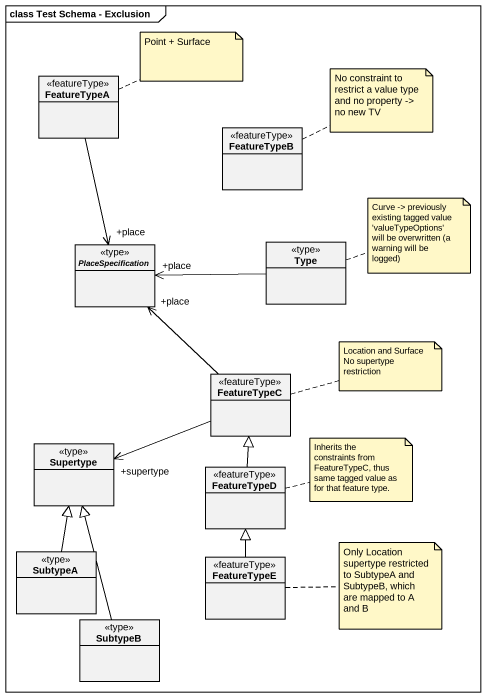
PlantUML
@startuml
mainframe class Test Schema - Exclusion
hide circle
hide empty members
class FeatureTypeA <<featureType>>
class FeatureTypeB <<featureType>>
class Type <<type>>
abstract class PlaceSpecification <<type>>
class FeatureTypeC <<featureType>>
class Supertype <<type>>
class FeatureTypeD <<featureType>>
class SubtypeA <<type>>
class FeatureTypeE <<featureType>>
class SubtypeB <<type>>
FeatureTypeA --> "+place" PlaceSpecification
Type -left-> "+place" PlaceSpecification
FeatureTypeC -up-> "+place" PlaceSpecification
FeatureTypeC -left-> "+supertype" Supertype
FeatureTypeD -up-|> FeatureTypeC
SubtypeA -up-|> Supertype
FeatureTypeE -up-|> FeatureTypeD
SubtypeB -up-|> Supertype
note right of FeatureTypeA : Point + Surface
note right of FeatureTypeB : No constraint to restrict a value type and no property -> no new TV
note right of Type : Curve -> previously existing tagged value 'valueTypeOptions' will be overwritten (a warning will be logged)
note right of FeatureTypeC
  Location and Surface
  No supertype restriction
end note
note right of FeatureTypeD : Inherits the constraints from FeatureTypeC, thus same tagged value as for that feature type.
note right of FeatureTypeE
  Only Location
  supertype restricted to SubtypeA and SubtypeB, which are mapped to A and B
end note
@enduml
